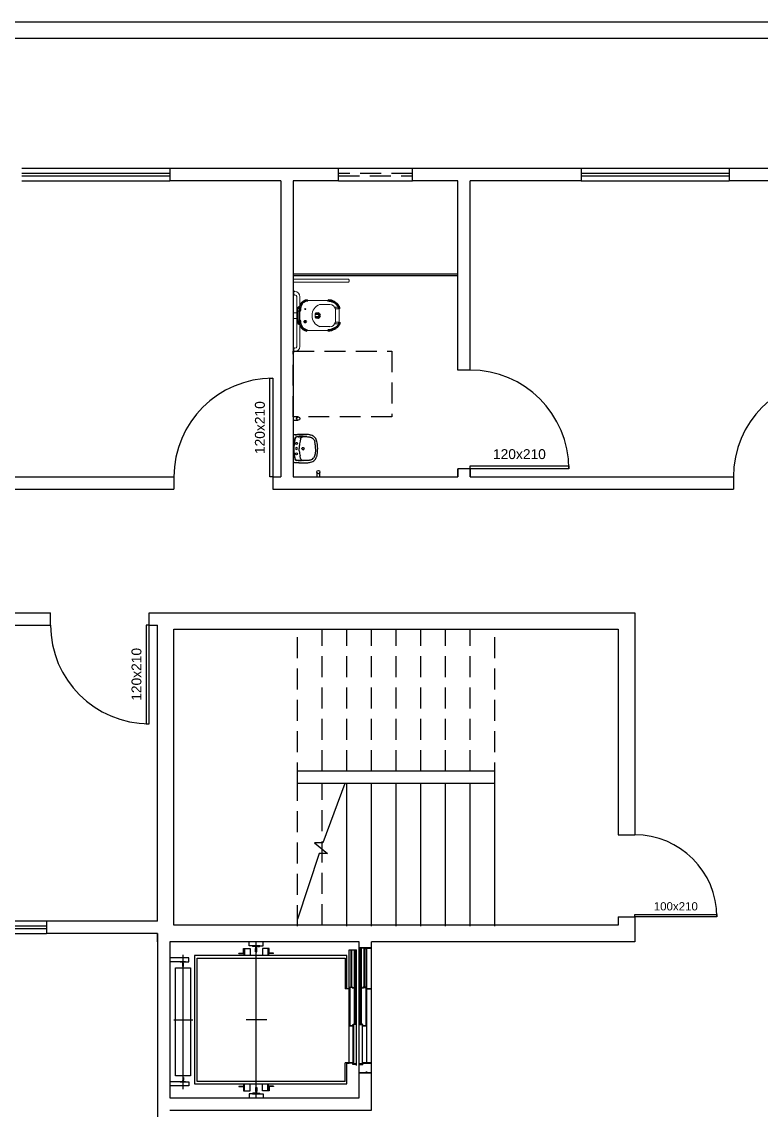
# Model space of a CAD drawing. Header units: centimetres. Extents: x 45464 to 685908, y 11779 to 14769.
# Drawn here: x 683412 to 684311, y 13445 to 14769 of the extents above; entities that cross this region are included whole.
import ezdxf
from ezdxf.enums import TextEntityAlignment as Align

# ---------------------------------------------------------------- set-up
doc = ezdxf.new("R2010")
doc.units = ezdxf.units.CM
doc.header["$LTSCALE"] = 4
for name, pattern in [('DASHED2', [9.525, 6.35, -3.175]), ('HIDDEN', [9.525, 6.35, -3.175]), ('LTYPE_4', [112.5, 56.25, -56.25]), ('LTYPE_6', [168.75, 112.5, -28.125, 0, -28.125])]:
    doc.linetypes.add(name, pattern=pattern)
for name, color, linetype in [('0.1', 1, 'Continuous'), ('0.2', 2, 'Continuous'), ('0.4', 4, 'Continuous'), ('0.6', 6, 'Continuous'), ('02-CONT', 2, 'Continuous'), ('03-CONT', 3, 'Continuous'), ('08', 8, 'Continuous'), ('PDF1_PH - Metal', 253, 'Continuous'), ('PROJEÇÕES', 1, 'DASHED2')]:
    doc.layers.add(name, color=color, linetype=linetype)
doc.styles.add('2mm 1-50', font='arial.ttf', dxfattribs={"height": 0.1})

# ---------------------------------------------------------------- blocks, each defined once
blk = doc.blocks.new('1_00e-flat-30-flat-1')
at = {"color": 1}
blk.add_arc((34.1, -62.7), 120, 90, 180, dxfattribs=at)
at = {"layer": '02-CONT'}
blk.add_lwpolyline([(34.1, -62.7), (30.5, -62.7), (30.5, 57.3), (34.1, 57.3)], close=True, dxfattribs=at)
blk = doc.blocks.new('1_00e-flat-29-flat-1')
at = {"color": 1}
blk.add_arc((-62.7, -34.1), 120, 0, 90, dxfattribs=at)
at = {"layer": '02-CONT'}
blk.add_lwpolyline([(-62.7, -34.1), (-62.7, -30.5), (57.3, -30.5), (57.3, -34.1)], close=True, dxfattribs=at)
blk = doc.blocks.new('1_00e-flat-28-flat-1')
at = {"color": 1}
blk.add_arc((34.1, -62.7), 120, 90, 180, dxfattribs=at)
at = {"layer": '02-CONT'}
blk.add_lwpolyline([(34.1, -62.7), (30.5, -62.7), (30.5, 57.3), (34.1, 57.3)], close=True, dxfattribs=at)
blk = doc.blocks.new('1_00e-flat-15-flat-1')
at = {"color": 1}
blk.add_arc((34.1, 62.7), 120, 180, 270, dxfattribs=at)
at = {"layer": '02-CONT'}
blk.add_lwpolyline([(34.1, 62.7), (30.5, 62.7), (30.5, -57.3), (34.1, -57.3)], close=True, dxfattribs=at)
blk = doc.blocks.new('1_00e-flat-7-flat-1')
at = {"color": 1}
blk.add_arc((-52.3, -28.4), 100, 0, 90, dxfattribs=at)
at = {"layer": '02-CONT'}
blk.add_lwpolyline([(-52.3, -28.4), (-52.3, -25.4), (47.7, -25.4), (47.7, -28.4)], close=True, dxfattribs=at)
blk = doc.blocks.new('Barra 3-flat-17-flat-1')
at = {"layer": 'PDF1_PH - Metal', "lineweight": 9}
for points in [[(-25386.6, -18995.8), (-25386.6, -19002.6), (-25385.8, -19002.6), (-25385.8, -18995.8)], [(-25386.6, -19064.8), (-25386.6, -19071.5), (-25385.8, -19071.5), (-25385.8, -19064.8)]]:
    blk.add_lwpolyline(points, close=True, dxfattribs=at)
for points in [[(-25384.5, -18997.1), (-25385.8, -18997.1)], [(-25384.5, -19001.3), (-25385.8, -19001.3)], [(-25382.4, -19003.4), (-25382.4, -19064.4)], [(-25378.6, -19003.4), (-25378.6, -19064.4)], [(-25384.5, -19066), (-25385.8, -19066)], [(-25384.5, -19070.3), (-25385.8, -19070.3)]]:
    blk.add_lwpolyline(points, dxfattribs=at)
for centre, radius, start, end in [((-25385.6, -19004), 6.99, 2.8701, 81.3064), ((-25384.7, -19003.6), 2.27, 3.7764, 86.2265), ((-25384.7, -19064.1), 6.14, 272.0523, 359.9639), ((-25384.6, -19063.8), 2.26, 271.8185, 345.4984)]:
    blk.add_arc(centre, radius, start, end, dxfattribs=at)
blk = doc.blocks.new('bacia sanit-flat-15-flat-1')
at = {"layer": 'PDF1_PH - Metal', "lineweight": 9}
for points in [[(16655.1, 24450.5), (16680.1, 24450.5)], [(16670.3, 24445.9), (16670.8, 24445.9), (16671.2, 24445.9), (16671.6, 24445.9), (16672, 24445.9), (16680.5, 24445.9), (16680.9, 24445.9), (16681.3, 24445.9), (16681.8, 24445.9), (16682.2, 24445.9), (16682.6, 24445.9)], [(16643.3, 24435.7), (16638.2, 24435.7)], [(16643.3, 24425.3), (16643.3, 24425.6), (16643.3, 24439.1), (16643.3, 24439.9)], [(16644.1, 24437.4), (16644.1, 24437), (16644.1, 24436.6), (16644.1, 24428.1), (16644.1, 24427.7), (16644.1, 24427.2)], [(16644.5, 24426.8), (16644.5, 24426.8), (16645, 24426.8), (16645.4, 24426.8), (16645.8, 24426.8), (16645.8, 24432.3), (16645.8, 24437.8), (16645.4, 24437.8), (16645, 24437.8), (16644.5, 24437.8)], [(16665.7, 24429.8), (16665.3, 24429.8), (16664.8, 24429.8), (16664.8, 24430.2), (16664.8, 24430.6), (16664.8, 24431.1), (16664.8, 24431.5), (16664.8, 24431.9), (16664.8, 24432.3), (16664.8, 24432.7), (16664.8, 24433.2), (16664.8, 24433.6), (16664.8, 24434), (16664.8, 24434.4), (16664.8, 24434.9), (16665.3, 24434.9), (16665.3, 24434.9)], [(16693.7, 24442.5), (16688.6, 24442.5)], [(16689.4, 24440.4), (16693.6, 24440.4), (16694, 24440.4)], [(16689.4, 24440.4), (16689.4, 24439.9), (16689.4, 24439.5), (16689.4, 24439.1), (16689.4, 24438.7), (16689.4, 24438.2), (16689.4, 24437.8), (16689.4, 24437.4), (16689.4, 24437), (16689.4, 24436.6), (16689.4, 24436.1), (16689.4, 24435.7)], [(16689.4, 24435.7), (16689.4, 24435.3), (16689.4, 24434.9), (16689.4, 24434.4), (16689.4, 24434), (16689.4, 24433.6), (16689.4, 24433.2), (16689.4, 24432.7), (16689.4, 24432.3), (16689.4, 24431.9), (16689.4, 24431.5), (16689.4, 24431.1), (16689.4, 24430.6), (16689.4, 24430.2), (16689.4, 24429.4)], [(16694, 24440.4), (16694, 24439.9), (16694, 24439.5), (16694, 24439.1), (16694, 24438.7), (16694, 24438.2), (16694, 24437.8), (16694, 24437.4), (16694, 24437), (16694, 24436.6), (16694, 24436.1), (16694, 24435.7), (16694, 24435.3), (16694, 24434.9), (16694, 24434.4), (16694, 24434), (16694, 24433.6), (16694, 24433.2), (16694, 24432.7), (16694, 24432.3), (16694, 24431.9), (16694, 24431.5), (16694, 24431.1), (16694, 24430.6), (16694, 24430.2), (16694, 24429.8), (16694, 24429.4), (16694, 24428.9), (16694, 24428.5), (16694, 24428.1), (16694, 24427.7), (16694, 24427.2), (16694, 24426.8), (16694, 24426.4), (16694, 24426), (16694, 24425.6), (16694, 24425.1), (16694, 24424.7), (16694, 24424.3)], [(16643.3, 24428.9), (16638.2, 24428.9)], [(16682.6, 24418.8), (16682.2, 24418.8), (16681.8, 24418.8), (16681.3, 24418.8), (16680.5, 24418.8), (16672, 24418.8), (16671.6, 24418.8), (16671.2, 24418.8), (16670.8, 24418.8), (16670.3, 24418.8)], [(16693.7, 24422.2), (16688.6, 24422.2)], [(16689.4, 24429.4), (16689.4, 24428.9), (16689.4, 24428.5), (16689.4, 24428.1), (16689.4, 24427.7), (16689.4, 24427.2), (16689.4, 24426.8), (16689.4, 24426.4), (16689.4, 24426), (16689.4, 24425.6), (16689.4, 24425.1), (16689.4, 24424.7), (16689.4, 24424.3)], [(16689.4, 24424.3), (16693.6, 24424.3), (16694, 24424.3)], [(16689.4, 24424.3), (16693.6, 24424.3), (16694, 24424.3)], [(16680.1, 24414.1), (16655.1, 24414.1)]]:
    blk.add_lwpolyline(points, dxfattribs=at)
at = {"layer": 'PDF1_PH - Metal', "lineweight": 211}
for points in [[(16694, 24440.4, 0.086524), (16693.5, 24443.1, 0.264906), (16680.1, 24450.5)], [(16694, 24424.3, -0.086524), (16693.5, 24421.5, -0.264906), (16680.1, 24414.1)]]:
    blk.add_lwpolyline(points, format="xyb", dxfattribs=at)
blk.add_lwpolyline([(16670.3, 24432.3), (16670.3, 24432.3), (16670.3, 24432.3)], dxfattribs=at)
at = {"layer": 'PDF1_PH - Metal', "lineweight": 9}
blk.add_circle((16652.8, 24440.2), 0.635, dxfattribs=at)
at = {"layer": 'PDF1_PH - Metal', "lineweight": 211}
blk.add_circle((16652.8, 24424.9), 0.635, dxfattribs=at)
for centre, radius, start, end in [((16672, 24436.5), 26.2, 161.0139, 177.0973), ((16655.4, 24441.7), 8.83, 90.3217, 157.8056), ((16646.3, 24439.1), 3.16, 88.1661, 164.6032), ((16666.6, 25678.1), 1243.2, 269.9347, 270.0653), ((16667.8, 24432.3), 2.55, 275.8679, 84.1321), ((16646.3, 24425.4), 3.02, 177.2926, 274.2593), ((16673.4, 24429), 27.6, 184.427, 198.8013), ((16656.6, 24424.4), 10.3, 204.627, 261.8049), ((16666.6, 23393.8), 1036, 89.9217, 90.0783)]:
    blk.add_arc(centre, radius, start, end, dxfattribs=at)
at = {"layer": 'PDF1_PH - Metal', "lineweight": 9}
for centre, radius, start, end in [((16675.5, 24432.3), 14.5, 110.9822, 249.0178), ((16682.7, 24439), 6.82, 11.172, 90.6439), ((16644.5, 24437.4), 0.423, 90, 180), ((16644.5, 24427.2), 0.423, 180, 270), ((16682.7, 24425.6), 6.82, 269.3561, 348.828)]:
    blk.add_arc(centre, radius, start, end, dxfattribs=at)
blk = doc.blocks.new('L.51_P-flat-15-flat-1')
at = {"layer": '08'}
for p, q in [((0, 16), (0, 15.9)), ((0, 15.9), (0, -15.9)), ((0.6, 16.6), (0.6, 16.6)), ((0.7, 16.6), (0.6, 16.6)), ((2.3, 16.8), (2.3, 16.8)), ((6.1, 14.4), (4.1, 14.3)), ((6.1, 14.4), (4.1, 14.3)), ((6.1, 14.4), (6.1, 14.4)), ((11, 14.6), (10.2, 14.6)), ((11.9, 14.6), (12.2, 14.6)), ((16.6, 17.2), (16.6, 17.2)), ((21.1, 13.8), (21.1, 13.8)), ((1.8, 10.3), (1.8, 10.3)), ((8.9, 12.1), (8.2, 9)), ((0.8, 0), (0.8, 0)), ((1.8, -10.3), (1.8, -10.3)), ((8.9, -12.1), (8.2, -9)), ((0, -16), (0, -15.9)), ((0.6, -16.6), (0.6, -16.6)), ((0.6, -16.6), (0.7, -16.6)), ((2.3, -16.8), (2.3, -16.8)), ((6.1, -14.4), (4.1, -14.3)), ((6.1, -14.4), (4.1, -14.3)), ((6.1, -14.4), (6.1, -14.4)), ((11, -14.6), (10.2, -14.6)), ((11.9, -14.6), (12.2, -14.6)), ((16.6, -17.2), (16.6, -17.2)), ((21.1, -13.8), (21.1, -13.8))]:
    blk.add_line(p, q, dxfattribs=at)
for points in [[(0.6, 16.6), (0.6, 16.6, 0.380301), (0, 16)], [(2.3, 16.8), (2.3, 16.8, 0.007612), (0.7, 16.6)], [(2.3, 16.8, -0.006011), (4.1, 16.9, -0.005348), (6.8, 17.1, -0.004521), (12.1, 17.2, -0.006524), (14.4, 17.3, -0.013546), (16.6, 17.2)], [(16.6, 17.2, 0.014577), (14.4, 17.3, 0.005049), (13, 17.3, 0.003057), (11.2, 17.2, 0.003579), (6.6, 17.1, 0.005839), (3.9, 16.9, 0.006773), (2.3, 16.8)], [(4.1, 14.3), (4.1, 14.3, 0.334834), (2.3, 12.9)], [(2.3, 12.9), (2.3, 12.9, -0.332966), (4.1, 14.3)], [(4.1, 14.3), (4.1, 14.3, 0.000631), (4.1, 14.3)], [(11, 14.6, -0.005207), (9.8, 14.6, 0.005375), (9.2, 14.6, 0.00664), (8.6, 14.6, 0.004375), (7.9, 14.6, 0.001156), (6.7, 14.5, -0.003092), (6.1, 14.4)], [(6.1, 14.4, 0.002091), (6.5, 14.5, 0.001464), (7.6, 14.5, -0.004115), (8.4, 14.6, -0.007251), (9.2, 14.6)], [(8.9, 12.1), (8.9, 12.1, -0.307483), (11.5, 14.5)], [(9.2, 14.6, -0.00474), (9.5, 14.6, -0.002257), (9.8, 14.6, 0.000797), (10.2, 14.6)], [(11.6, 14.6), (11.6, 14.6, 0.000884), (11, 14.6)], [(11.6, 14.6, -0.048484), (11.6, 14.6, -0.048279), (11.6, 14.6, -0.084885), (11.6, 14.6, -0.141909), (11.6, 14.5, -0.057696), (11.6, 14.5, -0.043541), (11.6, 14.5, -0.040045), (11.6, 14.5, -0.034229), (11.6, 14.5, -0.023292), (11.6, 14.5, -0.016532), (11.6, 14.5, -0.014864), (11.5, 14.5, -0.018599), (11.5, 14.5, -0.010502), (11.5, 14.5)], [(11.5, 14.5, -0.031436), (11.5, 14.6, -0.037384), (11.5, 14.6, -0.040471), (11.5, 14.6, -0.050709), (11.5, 14.6, -0.178998), (11.5, 14.6, -0.053532), (11.5, 14.6, -0.043329), (11.5, 14.6, -0.036196), (11.5, 14.6, -0.039167), (11.5, 14.6, 0.07472), (11.5, 14.6, -0.042333), (11.5, 14.6)], [(11.5, 14.6, -0.034945), (11.5, 14.6, -0.02698), (11.5, 14.6, -0.021593), (11.5, 14.6, -0.016954), (11.5, 14.6, -0.017111), (11.5, 14.6, -0.016189), (11.5, 14.6, -0.01233), (11.6, 14.6, -0.012048), (11.6, 14.6)], [(11.5, 14.5, -0.009681), (11.5, 14.5, -0.009978), (11.5, 14.5, -0.026851), (11.5, 14.5, -0.027297), (11.5, 14.5, -0.027498), (11.5, 14.5, -0.032168), (11.5, 14.5, -0.049163), (11.5, 14.5, -0.186923), (11.5, 14.5, -0.107041), (11.5, 14.5, -0.038487), (11.5, 14.5, -0.012498), (11.5, 14.5, 0.025241), (11.5, 14.5, 0.046032), (11.5, 14.5)], [(11.7, 14.6), (11.7, 14.6, -0.021484), (11.6, 14.6)], [(11.6, 14.6, -0.032299), (11.6, 14.6, -0.039418), (11.6, 14.6, -0.046129), (11.6, 14.6, -0.058765), (11.6, 14.6, -0.15242), (11.6, 14.6, -0.058959), (11.6, 14.6, -0.046419), (11.6, 14.6, 0.005047), (11.6, 14.6, 0.034816), (11.6, 14.6, 0.004251), (11.6, 14.6, -0.041022), (11.6, 14.6)], [(11.6, 14.6, -0.041118), (11.6, 14.6, -0.033041), (11.6, 14.6, -0.026349), (11.6, 14.6, -0.020575), (11.6, 14.6, -0.016329), (11.6, 14.6, -0.013256), (11.6, 14.6, -0.016526), (11.6, 14.6, -0.01256), (11.6, 14.6, -0.007787), (11.7, 14.6)], [(12.2, 14.6, -0.002269), (13.8, 14.7, -0.004998), (15, 14.6, -0.007991), (16.2, 14.6, -0.025422), (18.6, 14.4)], [(19.8, 16.8, 0.02367), (17.6, 17.1, 0.009145), (16.6, 17.2)], [(18.6, 14.4, -0.020568), (20, 14.1, -0.019806), (21.1, 13.8)], [(29.5, 4, 0.007611), (29.3, 5.6, 0.01342), (29.1, 7.2, 0.036993), (28.4, 9.9, 0.053243), (27.3, 12.2, 0.127567), (24.2, 15.2, 0.05263), (21.9, 16.3, 0.024865), (20.3, 16.7, 0.007061), (19.8, 16.8)], [(21.1, 13.8, -0.030827), (22.2, 13.4, -0.09604), (24.4, 11.8, -0.063195), (25.3, 10.4, -0.034611), (25.9, 9.3, -0.022848), (26.2, 8.3)], [(2.3, 12.9), (2.3, 12.9, 0.047394), (0.8, 2.2)], [(0.8, 0), (0.8, 0, -0.05776), (2.3, 12.9)], [(0.8, 2.2), (0.8, 2.2, 0.010006), (0.8, 0)], [(0.8, 0), (0.8, 0, 0.05776), (2.3, -12.9)], [(2.3, 12.9), (2.3, 12.9, -0.000374), (2.3, 12.9)], [(7.3, 2.9, 0.012649), (7.2, 0.9, 0.007226), (7.2, 0)], [(7.3, -2.9, -0.012649), (7.2, -0.9, -0.007226), (7.2, 0)], [(10.5, 0), (10.5, 0, -0.124906), (10.7, 0.7)], [(10.7, 0.8), (10.7, 0.8, -0.2534), (11.9, 1.4)], [(12.1, 1.4), (12.1, 1.4, -0.381509), (13.4, 0)], [(12.1, -1.4), (12.1, -1.4, 0.381509), (13.4, 0)], [(26.9, 4.1, 0.00807), (26.7, 5.4, 0.011919), (26.5, 6.7, 0.013199), (26.3, 7.8, 0.008071), (26.2, 8.3)], [(27, 3.2), (27, 3.2, 0.005718), (26.9, 4.1)], [(27.1, 0), (27.1, 0, 0.019657), (27, 3.2)], [(27.1, 0), (27.1, 0, -0.019657), (27, -3.2)], [(29.7, 0), (29.7, 0, 0.024234), (29.5, 4)], [(0.8, -2.2), (0.8, -2.2, -0.010006), (0.8, 0)], [(2.3, -12.9), (2.3, -12.9, -0.047394), (0.8, -2.2)], [(4.1, -14.3), (4.1, -14.3, -0.334834), (2.3, -12.9)], [(2.3, -12.9), (2.3, -12.9, 0.000374), (2.3, -12.9)], [(2.3, -12.9), (2.3, -12.9, 0.332962), (4.1, -14.3)], [(8.9, -12.1), (8.9, -12.1, 0.307483), (11.5, -14.5)], [(10.5, 0), (10.5, 0, 0.124906), (10.7, -0.7)], [(10.7, -0.8), (10.7, -0.8, 0.2534), (11.9, -1.4)], [(19.8, -16.8, 0.041222), (22.4, -16.1, 0.064156), (24.9, -14.8, 0.11159), (27.5, -11.9, 0.047064), (28.4, -9.9, 0.01722), (28.7, -8.9, 0.01972), (29.1, -7.2, 0.013523), (29.3, -5.6, 0.009069), (29.5, -4)], [(21.1, -13.8, 0.030827), (22.2, -13.4, 0.09604), (24.4, -11.8, 0.063195), (25.3, -10.4, 0.034611), (25.9, -9.3, 0.022848), (26.2, -8.3)], [(26.9, -4.1, -0.00807), (26.7, -5.4, -0.011919), (26.5, -6.7, -0.013199), (26.3, -7.8, -0.008071), (26.2, -8.3)], [(27, -3.2), (27, -3.2, -0.005718), (26.9, -4.1)], [(29.5, -4), (29.5, -4, 0.024376), (29.7, 0)], [(0, -16), (0, -16, 0.380329), (0.6, -16.6)], [(0.7, -16.6), (0.7, -16.6, 0.007418), (2.3, -16.8)], [(2.3, -16.8, 0.006011), (4.1, -16.9, 0.005348), (6.8, -17.1, 0.004521), (12.1, -17.2, 0.006524), (14.4, -17.3, 0.013546), (16.6, -17.2)], [(2.3, -16.8, 0.00678), (3.9, -16.9, 0.004564), (5.7, -17, 0.002524), (7.5, -17.1, 0.004352), (12.1, -17.2, 0.006501), (14.4, -17.3, 0.013543), (16.6, -17.2)], [(4.1, -14.3), (4.1, -14.3, -0.000631), (4.1, -14.3)], [(11, -14.6, 0.005207), (9.8, -14.6, -0.005375), (9.2, -14.6, -0.00664), (8.6, -14.6, -0.004375), (7.9, -14.6, -0.001156), (6.7, -14.5, 0.003092), (6.1, -14.4)], [(6.1, -14.4, -0.002091), (6.5, -14.5, -0.001464), (7.6, -14.5, 0.004115), (8.4, -14.6, 0.007251), (9.2, -14.6)], [(9.2, -14.6, 0.00474), (9.5, -14.6, 0.002257), (9.8, -14.6, -0.000797), (10.2, -14.6)], [(11.6, -14.6), (11.6, -14.6, -0.000884), (11, -14.6)], [(11.6, -14.6, 0.048484), (11.6, -14.6, 0.048279), (11.6, -14.6, 0.084885), (11.6, -14.6, 0.141909), (11.6, -14.5, 0.057696), (11.6, -14.5, 0.043541), (11.6, -14.5, 0.040045), (11.6, -14.5, 0.034229), (11.6, -14.5, 0.023292), (11.6, -14.5, 0.016532), (11.6, -14.5, 0.014864), (11.5, -14.5, 0.018599), (11.5, -14.5, 0.010502), (11.5, -14.5)], [(11.7, -14.6), (11.7, -14.6, 0.021484), (11.6, -14.6)], [(11.6, -14.6, 0.041118), (11.6, -14.6, 0.033041), (11.6, -14.6, 0.026349), (11.6, -14.6, 0.020575), (11.6, -14.6, 0.016329), (11.6, -14.6, 0.013256), (11.6, -14.6, 0.016526), (11.6, -14.6, 0.01256), (11.6, -14.6, 0.007787), (11.7, -14.6)], [(11.6, -14.6, 0.032299), (11.6, -14.6, 0.039418), (11.6, -14.6, 0.046129), (11.6, -14.6, 0.058765), (11.6, -14.6, 0.15242), (11.6, -14.6, 0.058959), (11.6, -14.6, 0.046419), (11.6, -14.6, -0.005047), (11.6, -14.6, -0.034816), (11.6, -14.6, -0.004251), (11.6, -14.6, 0.041022), (11.6, -14.6)], [(18.6, -14.4, -0.025995), (16.2, -14.6, -0.0078), (15.4, -14.6, -0.006638), (12.2, -14.6)], [(16.6, -17.2, 0.021184), (18.8, -17, 0.011263), (19.8, -16.8)], [(21.1, -13.8, -0.022641), (19.9, -14.1, -0.018458), (18.6, -14.4)]]:
    blk.add_lwpolyline(points, format="xyb", dxfattribs=at)
at = {"layer": '08', "ltscale": 27.502596}
for centre in [(3.8, 6.4), (3.8, -6.4)]:
    blk.add_circle(centre, 1.22, dxfattribs=at)
at = {"layer": '08'}
for centre, radius, start, end in [((3.9, 0), 1.22, 0, 180), ((3.9, 0), 1.22, 180, 360), ((51.2, -0.7), 44, 167.345, 175.384), ((51.2, 0.7), 44, 184.616, 192.655)]:
    blk.add_arc(centre, radius, start, end, dxfattribs=at)
for centre, major_axis, ratio, start_param, end_param in [((11.5, 15.2), (0.347, 0.538), 0.98852, -2.558386, -2.421709), ((11.5, 15.2), (0.424, -0.48), 0.993745, -0.721267, -0.591454), ((12, 11.4), (0.71, -3.15), 0.999971, 2.93072, 3.008068), ((11.9, 0), (0.03, -1.44), 0.991671, -2.157977, -2.111955), ((11.9, 0), (0.06, -1.44), 0.992169, -2.130367, -2.113744), ((12, 0), (0.13, -1.46), 0.992499, 2.941317, 3.068984), ((11.9, 0), (0.03, 1.44), 0.991671, 2.111955, 2.157977), ((11.9, 0), (0.06, 1.44), 0.992169, 2.113744, 2.130367), ((12, 0), (0.13, 1.46), 0.992499, -3.068984, -2.941317), ((12, -11.4), (0.71, 3.15), 0.999971, -3.008068, -2.93072)]:
    blk.add_ellipse(centre, major_axis=major_axis, ratio=ratio, start_param=start_param, end_param=end_param, dxfattribs=at)

msp = doc.modelspace()

# ---------------------------------------------------------------- linework, layer by layer
at = {"layer": '0.1', "linetype": 'DASHED2'}
for p, q in [((683887.2, 14584.4), (683797.2, 14584.4)), ((683797.2, 14581.4), (683887.2, 14581.4))]:
    msp.add_line(p, q, dxfattribs=at)
at = {"layer": '0.1'}
for p, q in [((683742.2, 14462.4), (683942.2, 14462.4)), ((683742.2, 14460.4), (683942.2, 14460.4)), ((683987.2, 13857.9), (683747.2, 13857.9)), ((683987.2, 13842.9), (683747.2, 13842.9)), ((683837.2, 13490.9), (683837.2, 13642.9))]:
    msp.add_line(p, q, dxfattribs=at)
at = {"layer": '0.1', "linetype": 'HIDDEN'}
for p, q in [((683747.2, 13842.9), (683747.2, 14029.4)), ((683777.2, 13857.9), (683777.2, 14029.4)), ((683807.2, 13857.9), (683807.2, 14029.4)), ((683837.2, 13857.9), (683837.2, 14029.4)), ((683867.2, 13857.9), (683867.2, 14029.4)), ((683897.2, 13857.9), (683897.2, 14029.4)), ((683927.2, 13857.9), (683927.2, 14029.4)), ((683957.2, 13857.9), (683957.2, 14029.4)), ((683987.2, 13842.9), (683987.2, 14029.4)), ((683747.2, 13669.4), (683747.2, 13842.9)), ((683777.2, 13670.4), (683777.2, 13842.9))]:
    msp.add_line(p, q, dxfattribs=at)
at = {"layer": '0.2'}
for p, q in [((683592.2, 14590.4), (683412.2, 14590.4)), ((684272.2, 14590.4), (684092.2, 14590.4)), ((683592.2, 14584.4), (683412.2, 14584.4)), ((683412.2, 14581.4), (683592.2, 14581.4)), ((683412.2, 14575.4), (683592.2, 14575.4)), ((684272.2, 14584.4), (684092.2, 14584.4)), ((684092.2, 14581.4), (684272.2, 14581.4)), ((684092.2, 14575.4), (684272.2, 14575.4)), ((683807.2, 13669.4), (683807.2, 13842.9)), ((683837.2, 13669.4), (683837.2, 13842.9)), ((683867.2, 13669.4), (683867.2, 13842.9)), ((683897.2, 13669.4), (683897.2, 13842.9)), ((683927.2, 13669.4), (683927.2, 13842.9)), ((683957.2, 13669.4), (683957.2, 13842.9)), ((683987.2, 13669.4), (683987.2, 13842.9)), ((683442.2, 13675.4), (683262.2, 13675.4)), ((683442.2, 13669.4), (683262.2, 13669.4)), ((683262.2, 13666.4), (683442.2, 13666.4)), ((683262.2, 13660.4), (683442.2, 13660.4))]:
    msp.add_line(p, q, dxfattribs=at)
at = {"layer": '0.4'}
for points in [[(672545.7, 11779.4), (672526.1, 11779.4), (672908, 14768.9), (685908.5, 14768.9), (685070.5, 12352.6)], [(672548.9, 11799.4), (672925.6, 14748.9), (685880.4, 14748.9), (685056.3, 12372.6)]]:
    msp.add_lwpolyline(points, dxfattribs=at)
at = {"layer": '0.6'}
for p, q in [((683592.2, 14590.4), (683592.2, 14575.4)), ((683797.2, 14575.4), (683797.2, 14590.4)), ((683887.2, 14590.4), (683797.2, 14590.4)), ((683887.2, 14575.4), (683887.2, 14590.4)), ((684092.2, 14590.4), (684092.2, 14575.4)), ((684272.2, 14590.4), (684272.2, 14575.4)), ((683797.2, 14575.4), (683887.2, 14575.4)), ((683957.2, 14345.4), (683942.2, 14345.4)), ((683597.2, 14215.4), (683597.2, 14200.4)), ((683717.2, 14215.4), (683717.2, 14200.4)), ((683957.2, 14225.4), (683942.2, 14225.4)), ((684277.2, 14215.4), (684277.2, 14200.4)), ((683447.2, 14035.4), (683447.2, 14050.4)), ((683567.2, 14035.4), (683567.2, 14050.4)), ((684137.2, 13780.4), (684157.2, 13780.4)), ((683442.2, 13675.4), (683442.2, 13660.4)), ((684137.2, 13680.4), (684157.2, 13680.4)), ((683822.2, 13642.9), (683837.2, 13642.9)), ((683837.2, 13642.9), (683822.2, 13642.9)), ((683822.2, 13490.9), (683837.2, 13490.9)), ((683822.2, 13490.9), (683837.2, 13490.9)), ((683577.2, 13445.4), (683577.2, 13425.4))]:
    msp.add_line(p, q, dxfattribs=at)
for points in [[(683742.2, 14590.4), (683592.2, 14590.4)], [(683797.2, 14590.4), (683727.2, 14590.4)], [(683957.2, 14590.4), (683887.2, 14590.4)], [(684092.2, 14590.4), (683942.2, 14590.4)], [(684797.2, 14520.4), (684797.2, 14590.4), (684272.2, 14590.4)], [(683727.2, 14575.4), (683592.2, 14575.4)], [(683727.2, 14575.4), (683727.2, 14215.4)], [(683797.2, 14575.4), (683742.2, 14575.4), (683742.2, 14215.4), (683942.2, 14215.4), (683942.2, 14225.4)], [(683942.2, 14345.4), (683942.2, 14575.4), (683887.2, 14575.4)], [(683957.2, 14345.4), (683957.2, 14575.4)], [(684092.2, 14575.4), (683957.2, 14575.4)], [(684407.2, 14575.4), (684272.2, 14575.4)], [(683287.2, 14215.4), (683597.2, 14215.4)], [(683717.2, 14215.4), (683727.2, 14215.4)], [(683942.2, 14225.4), (683942.2, 14215.4)], [(683957.2, 14215.4), (683957.2, 14225.4)], [(683957.2, 14225.4), (683957.2, 14215.4), (683967.2, 14215.4)], [(683967.2, 14215.4), (684277.2, 14215.4)], [(683287.2, 14200.4), (683597.2, 14200.4)], [(683717.2, 14200.4), (683742.2, 14200.4)], [(683727.2, 14200.4), (683967.2, 14200.4)], [(683967.2, 14200.4), (684277.2, 14200.4)], [(683137.2, 14050.4), (683447.2, 14050.4)], [(683567.2, 14050.4), (683592.2, 14050.4)], [(683577.2, 14050.4), (684157.2, 14050.4), (684157.2, 13780.4)], [(683137.2, 14035.4), (683447.2, 14035.4)], [(683567.2, 14035.4), (683577.2, 14035.4)], [(683577.2, 13675.4), (683577.2, 14035.4)], [(684137.2, 13680.4), (684137.2, 13670.4), (683597.2, 13670.4), (683597.2, 14030.4), (684137.2, 14030.4), (684137.2, 13780.4)], [(683577.2, 13675.4), (683442.2, 13675.4)], [(684157.2, 13680.4), (684157.2, 13650.4), (683837.2, 13650.4)], [(683577.2, 13660.4), (683442.2, 13660.4)], [(683577.2, 13650.4), (683577.2, 13660.4)], [(683577.2, 13660.4), (683577.2, 13445.4)], [(683822.2, 13650.4), (683592.2, 13650.4)], [(683592.2, 13650.4), (683592.2, 13460.4), (683822.2, 13460.4), (683822.2, 13490.9)], [(683822.2, 13642.9), (683822.2, 13650.4)], [(683837.2, 13642.9), (683837.2, 13650.4)], [(683592.2, 13445.4), (683837.2, 13445.4), (683837.2, 13490.9)]]:
    msp.add_lwpolyline(points, dxfattribs=at)
at = {"layer": '03-CONT', "linetype": 'Continuous'}
msp.add_lwpolyline([(683804.7, 13842.9), (683778.2, 13770.7), (683768, 13770.5), (683783.8, 13757.7), (683773.6, 13757.5), (683747.2, 13677.7)], dxfattribs=at)
at = {"layer": '08', "color": 253}
for p, q in [((683688.7, 13645.4), (683688.7, 13650.4)), ((683692.7, 13645.4), (683688.7, 13645.4)), ((683692.7, 13645.4), (683692.7, 13645)), ((683697.2, 13645.4), (683692.7, 13645.4)), ((683693, 13644.6), (683692.7, 13645)), ((683701.7, 13645.4), (683697.2, 13645.4)), ((683701.3, 13644.6), (683701.7, 13645)), ((683701.7, 13645.4), (683701.7, 13645)), ((683701.7, 13645.4), (683705.7, 13645.4)), ((683705.7, 13645.4), (683705.7, 13650.4)), ((683622.2, 13633.4), (683622.2, 13477.4)), ((683807.2, 13633.4), (683622.2, 13633.4)), ((683676.2, 13636.5), (683681.6, 13636.5)), ((683676.2, 13635.9), (683676.2, 13636.5)), ((683676.2, 13635.9), (683682.2, 13635.9)), ((683681.6, 13641.9), (683689.7, 13641.9)), ((683681.6, 13636.5), (683681.6, 13641.9)), ((683682.2, 13635.9), (683682.2, 13641.9)), ((683682.2, 13635.9), (683682.2, 13633.4)), ((683689.7, 13641.9), (683689.7, 13635.9)), ((683689.7, 13635.9), (683689.7, 13633.4)), ((683696.4, 13644.5), (683693, 13644.6)), ((683696.4, 13644.5), (683696.7, 13644.1)), ((683696.7, 13642.5), (683696.4, 13642.1)), ((683696.4, 13637.9), (683696.4, 13642.1)), ((683697.2, 13637.9), (683696.4, 13637.9)), ((683696.7, 13642.5), (683696.7, 13644.1)), ((683697.2, 13637.9), (683698, 13637.9)), ((683697.6, 13644.1), (683698, 13644.5)), ((683697.6, 13642.5), (683697.6, 13644.1)), ((683697.6, 13642.5), (683698, 13642.1)), ((683698, 13644.5), (683701.3, 13644.6)), ((683698, 13637.9), (683698, 13642.1)), ((683704.7, 13641.9), (683704.7, 13635.9)), ((683712.8, 13641.9), (683704.7, 13641.9)), ((683704.7, 13635.9), (683704.7, 13633.4)), ((683712.2, 13635.9), (683712.2, 13641.9)), ((683718.2, 13635.9), (683712.2, 13635.9)), ((683712.2, 13635.9), (683712.2, 13633.4)), ((683712.8, 13636.5), (683712.8, 13641.9)), ((683718.2, 13636.5), (683712.8, 13636.5)), ((683718.2, 13635.9), (683718.2, 13636.5)), ((683807.2, 13593.1), (683807.2, 13633.4)), ((683810.2, 13640.4), (683819.2, 13640.4)), ((683810.2, 13502.9), (683810.2, 13640.4)), ((683812.2, 13640.4), (683812.2, 13594.9)), ((683813.2, 13594.9), (683813.2, 13640.4)), ((683816.7, 13549.9), (683816.7, 13640.4)), ((683817.7, 13640.4), (683817.7, 13549.9)), ((683819.2, 13499.9), (683819.2, 13640.4)), ((683822.2, 13642.9), (683831.2, 13642.9)), ((683822.2, 13499.9), (683822.2, 13642.9)), ((683822.2, 13642.9), (683837.2, 13642.9)), ((683823.7, 13549.9), (683823.7, 13642.9)), ((683824.7, 13642.9), (683824.7, 13549.9)), ((683837.2, 13642.9), (683826.2, 13642.9)), ((683828.2, 13594.9), (683828.2, 13642.9)), ((683829.2, 13642.9), (683829.2, 13594.9)), ((683831.2, 13642.9), (683831.2, 13502.9)), ((683831.2, 13641.4), (683831.4, 13641.4)), ((683831.4, 13642.7), (683837, 13642.7)), ((683831.4, 13641.4), (683831.4, 13642.7)), ((683837, 13642.7), (683837, 13593.1)), ((683837.2, 13592.9), (683837.2, 13642.9)), ((683615.4, 13630.8), (683592.2, 13630.8)), ((683604.9, 13625.8), (683592.2, 13625.8)), ((683605.3, 13625.4), (683604.9, 13625.8)), ((683611.4, 13625.8), (683604.9, 13625.8)), ((683608, 13625.4), (683605.3, 13625.4)), ((683607.8, 13623.9), (683608, 13624.1)), ((683607.8, 13620.4), (683607.8, 13623.9)), ((683608.6, 13620.4), (683607.8, 13620.4)), ((683608, 13624.1), (683608, 13625.4)), ((683611, 13625.4), (683608.4, 13625.4)), ((683608.4, 13624.1), (683608.4, 13625.4)), ((683608.4, 13624.1), (683608.6, 13623.9)), ((683608.6, 13620.4), (683608.6, 13623.9)), ((683611, 13625.4), (683611.4, 13625.8)), ((683611.4, 13625.8), (683615.4, 13625.8)), ((683615.4, 13625.8), (683615.4, 13630.8)), ((683625.2, 13630.4), (683805.2, 13630.4)), ((683625.2, 13480.4), (683625.2, 13630.4)), ((683805.2, 13630.4), (683805.2, 13592.9)), ((683599.2, 13618.4), (683617.2, 13618.4)), ((683599.2, 13487.4), (683599.2, 13618.4)), ((683617.2, 13618.4), (683617.2, 13487.4)), ((683625.2, 13601.4), (683625.2, 13601.4)), ((683810.2, 13592.9), (683805.2, 13592.9)), ((683810, 13593.1), (683807.2, 13593.1)), ((683810, 13594.4), (683810, 13593.1)), ((683810.2, 13594.4), (683810, 13594.4)), ((683810.7, 13594.9), (683814.7, 13594.9)), ((683810.7, 13547.9), (683810.7, 13594.9)), ((683810.9, 13594.7), (683810.9, 13548.1)), ((683814.5, 13594.7), (683810.9, 13594.7)), ((683814.5, 13593.4), (683814.5, 13594.7)), ((683814.7, 13593.4), (683814.5, 13593.4)), ((683814.7, 13594.9), (683814.7, 13593.4)), ((683826.7, 13594.9), (683826.7, 13593.4)), ((683830.7, 13594.9), (683826.7, 13594.9)), ((683826.7, 13593.4), (683826.9, 13593.4)), ((683826.9, 13594.7), (683830.5, 13594.7)), ((683826.9, 13593.4), (683826.9, 13594.7)), ((683830.5, 13594.7), (683830.5, 13548.1)), ((683830.7, 13547.9), (683830.7, 13594.9)), ((683831.4, 13594.4), (683831.2, 13594.4)), ((683831.2, 13592.9), (683837.2, 13592.9)), ((683831.4, 13593.1), (683831.4, 13594.4)), ((683837, 13593.1), (683831.4, 13593.1)), ((683810.7, 13547.9), (683814.7, 13547.9)), ((683814.5, 13548.1), (683810.9, 13548.1)), ((683814.5, 13549.4), (683814.5, 13548.1)), ((683814.7, 13549.4), (683814.5, 13549.4)), ((683814.7, 13547.9), (683814.7, 13549.4)), ((683815.2, 13549.9), (683819.2, 13549.9)), ((683815.2, 13501.7), (683815.2, 13549.9)), ((683815.4, 13549.7), (683815.4, 13501.9)), ((683819, 13549.7), (683815.4, 13549.7)), ((683819, 13548.4), (683819, 13549.7)), ((683819.2, 13548.4), (683819, 13548.4)), ((683826.2, 13549.9), (683822.2, 13549.9)), ((683822.2, 13548.4), (683822.4, 13548.4)), ((683822.4, 13549.7), (683826, 13549.7)), ((683822.4, 13548.4), (683822.4, 13549.7)), ((683826, 13549.7), (683826, 13501.9)), ((683826.2, 13501.7), (683826.2, 13549.9)), ((683826.7, 13549.4), (683826.9, 13549.4)), ((683826.7, 13547.9), (683826.7, 13549.4)), ((683830.7, 13547.9), (683826.7, 13547.9)), ((683826.9, 13549.4), (683826.9, 13548.1)), ((683826.9, 13548.1), (683830.5, 13548.1)), ((683805.2, 13480.4), (683805.2, 13502.9)), ((683810.2, 13502.9), (683805.2, 13502.9)), ((683807.2, 13502.7), (683810.2, 13502.7)), ((683807.2, 13477.4), (683807.2, 13502.7)), ((683814.7, 13502.9), (683810.2, 13502.9)), ((683814.5, 13502.7), (683810.2, 13502.7)), ((683814.5, 13501.2), (683814.5, 13502.7)), ((683819, 13501.2), (683814.5, 13501.2)), ((683814.7, 13502.9), (683814.7, 13501.4)), ((683814.7, 13501.4), (683819.2, 13501.4)), ((683819.2, 13501.7), (683815.2, 13501.7)), ((683815.4, 13501.9), (683819, 13501.9)), ((683819, 13503.2), (683819.2, 13503.2)), ((683819, 13501.9), (683819, 13503.2)), ((683819, 13499.9), (683819, 13501.2)), ((683819.2, 13499.9), (683819, 13499.9)), ((683822.4, 13503.2), (683822.2, 13503.2)), ((683822.2, 13501.7), (683826.2, 13501.7)), ((683826.7, 13501.4), (683822.2, 13501.4)), ((683822.2, 13490.9), (683822.2, 13499.9)), ((683822.2, 13499.9), (683822.4, 13499.9)), ((683822.4, 13501.9), (683822.4, 13503.2)), ((683826, 13501.9), (683822.4, 13501.9)), ((683822.4, 13501.2), (683826.9, 13501.2)), ((683822.4, 13499.9), (683822.4, 13501.2)), ((683837.2, 13502.9), (683826.7, 13502.9)), ((683826.7, 13502.9), (683826.7, 13501.4)), ((683826.9, 13502.7), (683837, 13502.7)), ((683826.9, 13501.2), (683826.9, 13502.7)), ((683617.2, 13487.4), (683599.2, 13487.4)), ((683831.2, 13490.9), (683822.2, 13490.9)), ((683837.2, 13490.9), (683822.2, 13490.9)), ((683837.2, 13490.9), (683826.2, 13490.9)), ((683831.2, 13492.4), (683831.4, 13492.4)), ((683831.2, 13490.9), (683831.2, 13492.4)), ((683831.4, 13492.4), (683831.4, 13491.1)), ((683831.4, 13491.1), (683837, 13491.1)), ((683604.9, 13480), (683592.2, 13480)), ((683615.4, 13475), (683592.2, 13475)), ((683605.3, 13480.4), (683604.9, 13480)), ((683604.9, 13480), (683611.4, 13480)), ((683605.3, 13480.4), (683608, 13480.4)), ((683607.8, 13485.4), (683607.8, 13481.9)), ((683607.8, 13485.4), (683608.6, 13485.4)), ((683608, 13481.7), (683607.8, 13481.9)), ((683608, 13481.7), (683608, 13480.4)), ((683608.6, 13481.9), (683608.4, 13481.7)), ((683608.4, 13481.7), (683608.4, 13480.4)), ((683608.4, 13480.4), (683611, 13480.4)), ((683608.6, 13485.4), (683608.6, 13481.9)), ((683611, 13480.4), (683611.4, 13480)), ((683611.4, 13480), (683615.4, 13480)), ((683615.4, 13480), (683615.4, 13475)), ((683622.2, 13477.4), (683807.2, 13477.4)), ((683805.2, 13480.4), (683625.2, 13480.4)), ((683676.2, 13474.9), (683676.2, 13474.3)), ((683676.2, 13474.9), (683682.2, 13474.9)), ((683676.2, 13474.3), (683681.6, 13474.3)), ((683681.6, 13474.3), (683681.6, 13468.9)), ((683682.2, 13474.9), (683682.2, 13477.4)), ((683682.2, 13474.9), (683682.2, 13468.9)), ((683689.7, 13474.9), (683689.7, 13477.4)), ((683689.7, 13468.9), (683689.7, 13474.9)), ((683696.4, 13472.9), (683696.4, 13468.7)), ((683697.2, 13472.9), (683696.4, 13472.9)), ((683697.2, 13472.9), (683698, 13472.9)), ((683698, 13472.9), (683698, 13468.7)), ((683704.7, 13474.9), (683704.7, 13477.4)), ((683704.7, 13468.9), (683704.7, 13474.9)), ((683712.2, 13474.9), (683712.2, 13477.4)), ((683712.2, 13474.9), (683712.2, 13468.9)), ((683718.2, 13474.9), (683712.2, 13474.9)), ((683712.8, 13474.3), (683712.8, 13468.9)), ((683718.2, 13474.3), (683712.8, 13474.3)), ((683718.2, 13474.9), (683718.2, 13474.3)), ((683681.6, 13468.9), (683689.7, 13468.9)), ((683688.7, 13465.4), (683688.7, 13460.4)), ((683692.7, 13465.4), (683688.7, 13465.4)), ((683693, 13466.3), (683692.7, 13465.9)), ((683692.7, 13465.4), (683692.7, 13465.9)), ((683692.7, 13465.4), (683697.2, 13465.4)), ((683696.4, 13466.4), (683693, 13466.3)), ((683696.7, 13468.4), (683696.4, 13468.7)), ((683696.7, 13466.8), (683696.4, 13466.4)), ((683696.7, 13468.4), (683696.7, 13466.8)), ((683697.2, 13465.4), (683701.7, 13465.4)), ((683697.6, 13468.4), (683698, 13468.7)), ((683697.6, 13468.4), (683697.6, 13466.8)), ((683698, 13466.4), (683697.6, 13466.8)), ((683698, 13466.4), (683701.3, 13466.3)), ((683701.3, 13466.3), (683701.7, 13465.9)), ((683701.7, 13465.4), (683701.7, 13465.9)), ((683701.7, 13465.4), (683705.7, 13465.4)), ((683712.8, 13468.9), (683704.7, 13468.9)), ((683705.7, 13465.4), (683705.7, 13460.4))]:
    msp.add_line(p, q, dxfattribs=at)
at = {"layer": '08', "color": 253, "linetype": 'LTYPE_6'}
for p, q in [((683697.2, 13460.4), (683697.2, 13649.5)), ((683608.2, 13471.2), (683608.2, 13634.3)), ((683597.1, 13555.4), (683620.1, 13555.4)), ((683710, 13555.4), (683684.8, 13555.4))]:
    msp.add_line(p, q, dxfattribs=at)
at = {"layer": '08', "color": 253, "linetype": 'LTYPE_4'}
for p, q in [((683683, 13641.9), (683683, 13635.9)), ((683683, 13635.9), (683683, 13633.4)), ((683711.3, 13641.9), (683711.3, 13635.9)), ((683711.3, 13635.9), (683711.3, 13633.4)), ((683683, 13474.9), (683683, 13477.4)), ((683683, 13468.9), (683683, 13474.9)), ((683711.3, 13474.9), (683711.3, 13477.4)), ((683711.3, 13468.9), (683711.3, 13474.9))]:
    msp.add_line(p, q, dxfattribs=at)
at = {"layer": 'PDF1_PH - Metal', "lineweight": 9}
for points in [[(683809.1, 14455.9), (683742.2, 14455.9)], [(683809.1, 14452.1), (683742.2, 14452.1)]]:
    msp.add_lwpolyline(points, dxfattribs=at)
msp.add_lwpolyline([(683809.1, 14455.9, -0.176777), (683809.5, 14455.8, -0.043904), (683809.6, 14455.7, -0.042425), (683809.7, 14455.5, -0.033143), (683809.8, 14455.3, -0.033667), (683809.9, 14455, -0.038328), (683810, 14454.5, -0.068668), (683810, 14453.4, -0.032308), (683809.9, 14453, -0.033667), (683809.8, 14452.7, -0.032003), (683809.7, 14452.5, -0.096572), (683809.5, 14452.2, -0.164767), (683809.1, 14452.1)], format="xyb", dxfattribs=at)
at = {"layer": 'PDF1_PH - Metal'}
for points in [[(683748.2, 14288.4), (683742.2, 14288.4), (683742.2, 14284.4), (683748.2, 14284.4)], [(683770.7, 14221.4), (683770.7, 14215.4), (683774.7, 14215.4), (683774.7, 14221.4)]]:
    msp.add_lwpolyline(points, dxfattribs=at)
for centre in [(683748.2, 14286.4), (683772.7, 14221.4)]:
    msp.add_circle(centre, 2, dxfattribs=at)
at = {"layer": 'PROJEÇÕES', "color": 250}
msp.add_lwpolyline([(683742.2, 14368.4), (683862.2, 14368.4), (683862.2, 14288.4), (683742.2, 14288.4)], close=True, dxfattribs=at)

# ---------------------------------------------------------------- block references
at = {"layer": '0.6'}
for name, p in [('Barra 3-flat-17-flat-1', (709128.8, 33438.2)), ('bacia sanit-flat-15-flat-1', (667104, -10020.6)), ('1_00e-flat-30-flat-1', (683683.1, 14278.1)), ('1_00e-flat-29-flat-1', (684019.9, 14259.5)), ('1_00e-flat-28-flat-1', (684363.1, 14278.1)), ('L.51_P-flat-15-flat-1', (683742.2, 14249.9)), ('1_00e-flat-15-flat-1', (683533.1, 13972.7)), ('1_00e-flat-7-flat-1', (684209.5, 13708.8))]:
    msp.add_blockref(name, p, dxfattribs=at)

# ---------------------------------------------------------------- texts
at = {"layer": '02-CONT', "style": '2mm 1-50'}
for p in [(683701.6, 14275.4), (683551.6, 13975.4)]:
    msp.add_text('120x210', height=12, rotation=90, dxfattribs=at).set_placement(p, align=Align.MIDDLE_CENTER)
for s, height, p in [('120x210', 12, (684017.1, 14243.2)), ('100x210', 10, (684207.2, 13693.4))]:
    msp.add_text(s, height=height, dxfattribs=at).set_placement(p, align=Align.MIDDLE_CENTER)

doc.saveas('drawing.dxf')
